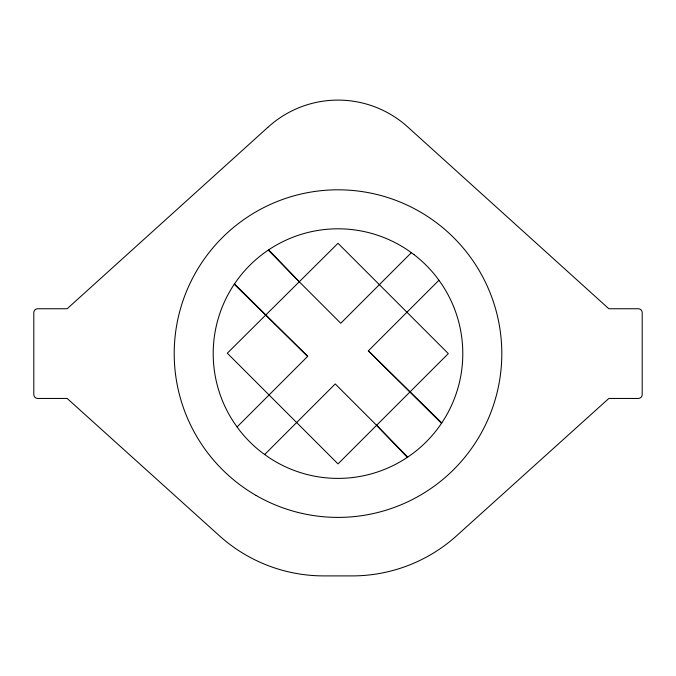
<?xml version="1.0" encoding="UTF-8"?>
<svg xmlns="http://www.w3.org/2000/svg" width="676" height="676" viewBox="0 0 676 676"><rect width="100%" height="100%" fill="white"/><g stroke="black" fill="none" stroke-linecap="round" stroke-linejoin="round"><path stroke-width="1.01" d="M237.09 426.928L307.665 356.362L234.564 283.928M411.329 252.697L340.755 323.263L299.392 281.9L268.33 250.171L268.668 249.833L299.392 281.9M264.671 454.509L335.245 383.934L376.608 425.297L407.67 457.035L407.332 457.365L376.608 425.297M368.335 350.844L441.766 422.931L441.436 423.269L368.335 350.844L438.91 280.27M234.234 284.266L307.665 356.362M409.893 392.012L338 463.905L227.305 353.218L338 243.292L448.306 353.599L409.893 392.012M267.797 127.401L67.161 308.746L37.704 308.746A3.904 3.904 0 0 0 33.8 312.65L33.8 394.547A3.904 3.904 0 0 0 37.704 398.451L67.161 398.451L219.362 535.738A156.004 156.004 0 0 0 323.846 575.901L352.154 575.901A156.004 156.004 0 0 0 456.638 535.738L608.839 398.451L638.296 398.451A3.904 3.904 0 0 0 642.2 394.547L642.2 312.65A3.904 3.904 0 0 0 638.296 308.746L608.839 308.746L408.203 127.401A103.91 103.91 0 0 0 267.797 127.401M413.974 254.59L407.332 249.833A124.798 124.798 0 0 0 234.234 422.931L238.991 429.573A124.798 124.798 0 0 0 262.026 452.607L268.668 457.365A124.798 124.798 0 0 0 441.766 284.266L437.009 277.625A124.798 124.798 0 0 0 413.974 254.59M256.103 495.457A163.803 163.803 0 0 0 501.803 353.599A163.803 163.803 0 0 0 256.103 211.749A163.803 163.803 0 0 0 256.103 495.457"/></g></svg>
